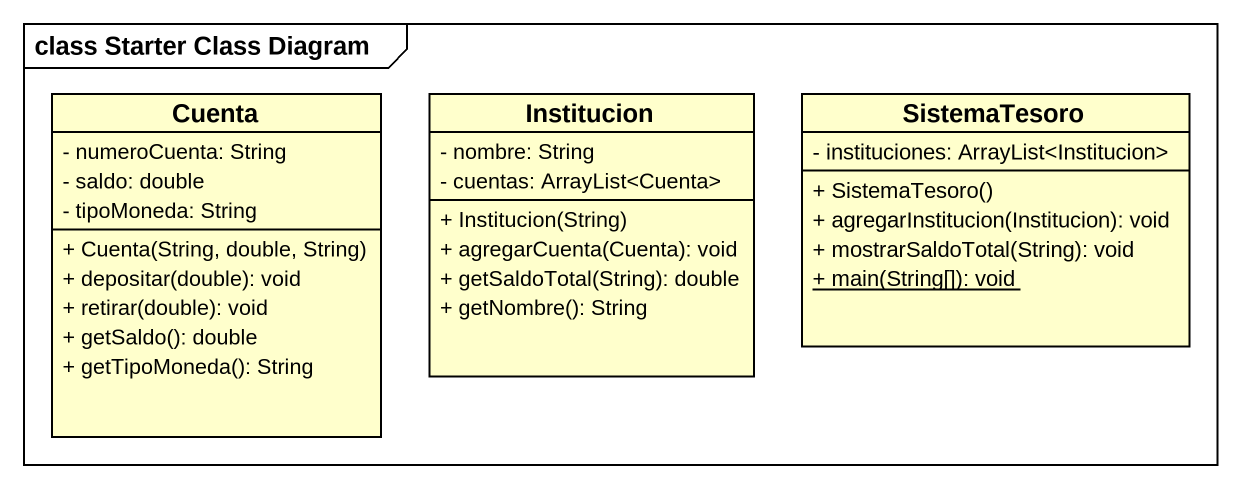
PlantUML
@startuml
mainframe class Starter Class Diagram
hide circle
hide empty members
skinparam classAttributeIconSize 0
class Cuenta {
  - numeroCuenta: String
  - saldo: double
  - tipoMoneda: String
  + Cuenta(String, double, String)
  + depositar(double): void
  + retirar(double): void
  + getSaldo(): double
  + getTipoMoneda(): String
}
class Institucion {
  - nombre: String
  - cuentas: ArrayList<Cuenta>
  + Institucion(String)
  + agregarCuenta(Cuenta): void
  + getSaldoTotal(String): double
  + getNombre(): String
}
class SistemaTesoro {
  - instituciones: ArrayList<Institucion>
  + SistemaTesoro()
  + agregarInstitucion(Institucion): void
  + mostrarSaldoTotal(String): void
  {static} + main(String[]): void
}
@enduml
